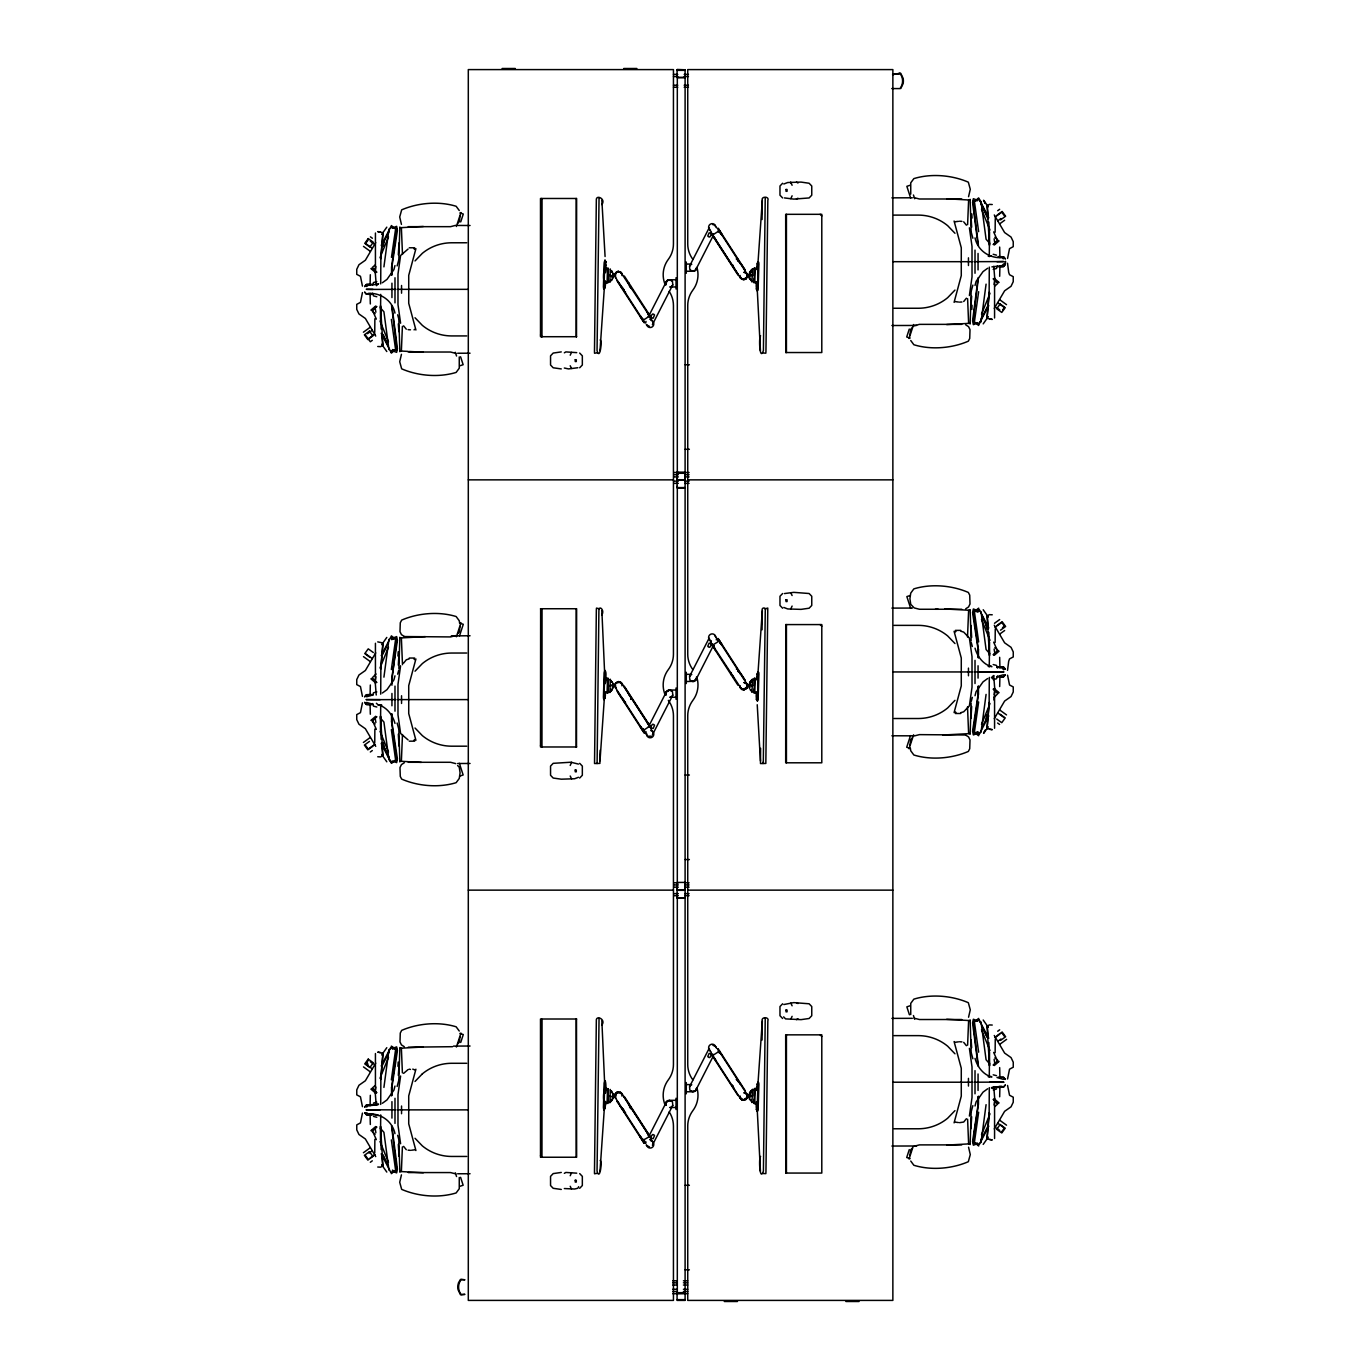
<?xml version="1.0" encoding="UTF-8"?>
<svg xmlns="http://www.w3.org/2000/svg" width="1370" height="1370" viewBox="0 0 1370 1370"><rect width="100%" height="100%" fill="white"/><g stroke="black" fill="none" stroke-linecap="round" stroke-linejoin="round"><path stroke-width="1.5" d="M668.303 700.378A25.636 25.636 0 0 1 673.441 715.774L673.441 1064.49A25.636 25.636 0 0 1 668.303 1079.885A25.619 25.619 0 0 0 665.255 1105.384M677.071 884.866L677.071 890.312L685.103 890.312L685.103 884.866M677.071 474.602L677.071 480.048L685.103 480.048L685.103 474.602M677.071 69.596L685.103 69.767L677.071 69.596L677.071 77.336L685.103 77.319M685.103 479.86L677.071 479.688M696.936 677.705A25.619 25.619 0 0 1 692.86 700.378A25.636 25.636 0 0 0 687.74 715.774L687.74 1064.49A25.636 25.636 0 0 0 692.86 1079.885M381.151 329.005L380.483 305.75L382.966 345.137L380.672 346.644L377.743 346.49M381.151 739.269L380.483 716.013L382.966 755.401L380.672 756.908L377.743 756.754M381.151 1149.533L380.483 1126.277L382.966 1165.664L380.672 1167.171L377.743 1167.017M988.849 222.026L989.517 245.281L987.034 205.877L989.328 204.387L992.257 204.524M988.849 632.289L989.517 655.545L987.034 616.14L989.328 614.65L992.257 614.788M988.849 1042.553L989.517 1065.809L987.034 1026.404L989.328 1024.914L992.257 1025.051M615.353 276.089L615.421 273.983L615.164 274.856M615.353 1096.616L616.774 1092.815L620.747 1092.712M746.958 1095.452L746.873 1097.558L747.129 1096.702A3.511 3.511 0 0 1 746.462 1098.397M380.706 283.915L380.86 258.896L382.966 232.729L377.743 231.616L380.398 231.992M380.706 694.179L380.86 669.159L382.966 642.992L377.743 641.879M380.706 1104.443L380.86 1079.423L382.966 1053.256L377.743 1052.143L380.398 1052.52M610.934 279.754C609.77 280.285 613.229 280.542 611.585 279.463M610.934 690.018L610.917 689.144L610.883 691.285L612.339 689.315L610.883 691.285M751.359 271.277L751.394 272.133L751.428 270.01L749.972 271.962L751.428 270.01M751.359 681.541L751.394 682.397L751.428 680.274L749.972 682.226L751.428 680.274M989.294 267.099L989.14 292.135L987.034 318.302L992.257 319.416L989.602 319.022M989.294 677.379L989.14 702.399L987.034 728.566L992.257 729.679L989.602 729.285M989.294 1087.643L989.14 1112.663L987.034 1138.83L992.257 1139.943L989.602 1139.549M605.317 678.458L605.163 683.681M612.818 273.983C612.75 268.606 612.339 285.388 612.784 275.695M612.578 687.671C612.596 693.22 613.041 676.249 612.613 685.959L611.962 684.726M612.818 1094.51C612.767 1088.979 612.527 1105.95 612.613 1096.223L612.63 1098.192L612.767 1094.904M749.476 687.312C749.561 692.689 749.972 675.889 749.527 685.582M758.072 261.704C756.326 267.03 761.532 288.727 753.757 281.603M758.072 671.968C756.326 677.294 761.532 698.991 753.757 691.867M757.011 1102.233L756.994 1103.518M374.746 332.396L374.866 318.765M374.746 742.66L374.866 729.028M374.746 1152.923L374.866 1139.292M601.807 204.575C606.482 198.838 595.522 193.872 596.327 200.465L594.477 351.867L594.529 353.255L597.371 352.758M601.807 614.839C605.095 610.523 598.913 604.393 598.895 610.763L597.097 763.552M601.807 1025.102C606.482 1019.366 595.522 1014.399 596.327 1020.993L594.477 1172.395L594.529 1173.782L597.371 1173.285M760.624 335.873C758.672 335.65 759.494 362.416 763.415 350.532L765.231 197.828M760.607 748.26L760.487 763.552L765.83 763.45L767.782 608.04L764.905 608.948M760.624 1156.4C758.672 1156.177 759.494 1182.944 763.415 1171.059L765.231 1018.355M995.134 232.249L995.254 218.635M995.134 642.513L995.254 628.899M995.134 1052.776L995.254 1039.162M1007.532 670.375L1008.697 661.213L1009.536 658.919L1013.252 656.949L1013.252 651.932L1011.043 647.325L1004.621 642.821L994.278 625.217M380.466 319.296L380.723 294.379M380.466 729.559L380.723 704.642M380.466 1139.823L380.723 1114.906M989.277 256.652L989.534 231.735M989.277 666.916L989.534 641.999M989.277 1077.18L989.534 1052.263M599.05 197.879L597.046 350.532C599.735 361.149 602.526 340.856 600.146 339.948M599.306 608.725L596.481 608.109L596.344 610.01L594.529 763.518L599.889 763.398L600.146 750.212M604.923 679.417L601.858 610.609M599.05 1018.407L597.046 1171.059C599.735 1181.693 602.526 1161.383 600.146 1160.476M604.923 1082.386L604.906 1082.711M757.285 290.286L760.436 350.686M762.062 219.542L762.302 200.499C760.504 196.115 769.854 196.047 767.834 200.534L765.95 351.285L765.83 353.186L763.021 352.981M762.062 629.806L762.302 610.78C760.778 607.081 766.977 606.927 765.265 610.763L763.296 763.33M757.285 1110.813L760.436 1171.213M762.062 1040.07L762.302 1021.044C760.504 1016.643 769.854 1016.574 767.834 1021.061L765.95 1171.812L765.847 1173.628L763.021 1173.508M1000.751 266.636L1003.525 266.568L1005.255 264.53L1005.46 261.276L1005.255 264.444L1003.525 266.568L998.131 266.739M610.112 1096.548C608.674 1095.281 613.006 1097.319 610.129 1095.743M752.284 275.01C753.5 275.986 749.287 274.308 752.267 275.815M752.284 1095.538C751.582 1098.021 750.948 1093.859 752.267 1096.342M611.14 271.962C610.695 267.527 614.222 275.096 611.14 271.311M611.14 1092.489C610.763 1088.003 614.171 1095.657 611.14 1091.839L611.208 1090.845M605.352 272.784C606.499 271.243 605.951 254.632 604.17 262.715L603.417 286.758C603.793 293.865 606.653 283.093 605.095 280.799M604.838 260.214L603.913 289.31M604.975 268.76L605.163 260.214M605.352 683.048C606.499 681.506 605.951 664.895 604.17 672.978L603.417 697.022C603.553 703.563 606.55 694.984 604.889 692.501M604.838 670.478L603.913 699.573M608.16 691.953C599.649 698.734 606.859 675.615 605.163 670.478M612.63 687.363L612.767 684.075L612.647 685.993M605.352 1093.311C606.499 1091.77 605.951 1075.159 604.17 1083.242L603.417 1107.303C603.793 1114.392 606.653 1103.621 605.095 1101.326M604.838 1080.742L603.913 1109.837M604.975 1089.287L605.163 1080.742M756.822 282.237C755.127 284.429 757.285 295.355 758.141 288.299L758.894 264.256C758.5 257.594 755.983 266.756 757.404 269.428M757.456 290.817L758.381 261.704M756.822 692.501C755.127 694.693 757.285 705.619 758.141 698.563L758.894 674.519C758.86 668.029 755.606 676.438 757.422 679.04M757.456 701.08L758.381 671.968M756.822 1102.764C755.127 1104.956 757.285 1115.882 758.141 1108.827L758.894 1084.783C758.5 1077.693 755.658 1088.465 757.199 1090.743M757.456 1111.344L758.381 1082.232M370.071 285.217L370.328 274.736M370.071 695.481L370.328 685M370.071 1105.744L370.328 1095.264M999.672 276.295L999.929 265.814M999.672 686.558L999.929 676.078M999.672 1096.822L999.929 1086.341M608.554 269.428C602.338 261.088 601.43 289.618 608.16 281.689M605.3 269.325L605.3 268.023M608.263 268.126L607.8 282.974M608.263 678.39L607.8 693.237M608.554 1089.955C602.338 1081.615 601.43 1110.145 608.16 1102.233M605.3 1089.852L605.3 1088.551M608.263 1088.653L607.8 1103.501M754.288 275.473L754.339 268.811M754.048 282.905L754.51 268.041M754.288 685.736L754.339 679.075L754.236 679.965M754.048 693.169L754.51 678.304M753.757 1102.131C752.695 1104.408 758.278 1104.597 757.37 1102.251L758.072 1082.232M754.288 1096L754.339 1089.338L754.236 1090.229M754.048 1103.432L754.51 1088.568M613.298 274.274L613.212 277.065L613.28 275.147M749.082 274.325L748.996 277.1L749.065 275.199M749.013 687.004L749.099 684.229L749.03 686.13M391.306 226.958L391.341 225.57L395.587 229.15L391.46 257.354M391.306 1047.485L391.341 1046.098L394.611 1048.307L392.265 1048.512L396.649 1046.868L397.437 1050.602L391.94 1087.249L391.94 1095.469M978.694 324.056L978.659 325.461L974.412 321.864L978.642 291.707M978.694 734.32L978.659 735.724L975.902 733.549M978.694 1144.584L978.659 1145.988L974.412 1142.392L978.642 1112.235M390.638 228.293L390.587 227.66M399.012 242.884L398.327 254.837M398.807 260.437L399.869 226.992M399.012 653.147L398.327 665.101M398.875 668.611L399.869 637.255M390.638 1048.821L390.587 1048.187M398.807 1080.964L399.869 1047.519M607.133 280.456L607.458 270.592M607.133 690.72L607.458 680.856M607.133 1100.983L607.458 1091.119M754.853 280.439L755.161 270.558M754.853 690.703L755.161 680.822M754.853 1100.966L755.161 1091.085M970.131 324.022L971.193 290.577M979.362 322.738L979.413 323.371M970.131 734.286L971.125 702.93M970.987 718.411L971.672 706.458M979.362 733.001L979.413 733.635M970.131 1144.549L971.193 1111.104M970.987 1128.675L971.672 1116.721M979.362 1143.265L979.413 1143.899M610.849 1100.607L610.917 1099.408L610.883 1101.548L612.339 1099.579L610.883 1101.548M751.462 1091.479L751.394 1092.661L751.428 1090.537L749.972 1092.489L751.428 1090.537M604.889 694.967L604.838 694.47M611.174 681.935C609.907 680.171 614.411 683.287 611.14 681.575L611.208 680.582M751.12 279.36C752.404 281.124 747.9 277.99 751.154 279.703L751.102 280.713M751.12 689.624C752.335 691.131 748.071 688.699 751.154 689.966L751.102 690.977M751.12 1099.887C752.335 1101.394 748.071 1098.963 751.154 1100.23L751.102 1101.24M604.906 281.586L604.838 282.888M604.906 1102.114L604.838 1103.415M749.527 275.319L749.715 271.894L749.493 278.761L749.664 273.366L749.527 276.654M754.134 269.325L754.219 268.041L757.781 268.315M754.134 679.588L754.219 678.304L757.781 678.578M749.527 1095.846L749.715 1092.421L749.493 1099.288L749.664 1093.894L749.527 1097.182M754.134 1089.852C754.236 1085.691 762.302 1091.41 754.51 1089.869M757.404 1089.955L757.473 1088.67M401.376 350.96L402.403 326.334M401.376 761.223L402.489 734.543M401.376 1171.487L402.403 1146.861M967.597 224.68L968.624 200.071M967.511 636.999L968.624 610.335M967.597 1045.207L968.624 1020.599M391.358 669.57L395.587 639.413L394.046 638.129L392.488 639.396M391.358 1079.834L395.587 1049.677L394.046 1048.392M978.642 701.971L974.412 732.128L975.954 733.429L977.512 732.145M375.431 233.02L375.431 273.041M375.431 643.283L375.431 683.322M375.431 1053.547L375.431 1093.585M994.569 317.994L994.569 277.973M994.569 728.258L994.569 688.237M994.569 1138.521L994.569 1098.5M362.451 292.563L360.464 302.376L356.748 304.345L356.748 309.363L358.957 313.953L365.379 318.474L375.722 336.078M362.451 702.827L360.464 712.64L356.748 714.609L356.748 719.627L358.957 724.216L365.379 728.737L375.722 746.342M362.451 1113.091L360.464 1122.903L356.765 1124.873L356.765 1129.89L358.957 1134.48L365.379 1139.001L375.722 1156.605M1007.549 258.45L1009.536 248.655L1013.235 246.686L1013.235 241.668L1011.043 237.061L1004.621 232.558L994.278 214.953M1007.549 1078.995L1009.536 1069.182L1013.252 1067.213L1013.252 1062.195L1011.043 1057.589L1004.621 1053.085L994.278 1035.48M396.375 231.342L396.529 228.465M391.734 639.499L395.981 637.872L396.461 641.931M396.375 1051.869L396.529 1048.992M604.958 678.921C607.544 675.958 611.534 681.387 604.941 679.571M608.451 680.051L608.4 679.16L607.972 692.484L608.074 691.593M610.352 680.119L610.301 679.212L609.873 692.552L609.992 691.662M753.86 281.244L753.911 282.134L754.168 278.812M753.86 691.507L753.911 692.398L754.168 689.076M753.86 1101.771L753.911 1102.662L754.168 1099.339M973.625 319.69L974.019 323.423L977.478 322.738M604.975 286.827L604.238 289.327M604.906 672.447L604.923 671.797M604.975 1107.354L604.238 1109.854M757.336 264.187L757.387 263.006L757.901 264.222M757.336 674.468L757.387 673.269L757.901 674.485M757.336 1084.732L757.387 1083.533L757.901 1084.749M398.875 1067.572L398.327 1075.364M971.125 303.986L971.672 296.194M380.672 258.964L382.966 232.729M380.672 669.228L382.966 642.992M397.934 656.007L398.208 651.812M380.672 1079.491L382.966 1053.256M397.934 1066.271L398.208 1062.075M971.792 309.466L972.066 305.287M989.328 292.067L987.034 318.302M989.328 702.33L987.034 728.566M989.328 1112.594L987.034 1138.83M396.221 342.808L396.529 350.24L392.522 350.326M600.009 350.514L604.615 283.864M600.009 760.778L604.341 698.289L604.238 699.59M600.009 1171.042L604.615 1104.391M757.541 269.239L762.302 200.499M757.541 679.503L762.302 610.78M757.541 1089.766L762.302 1021.044M978.454 649.842L973.539 614.188M396.461 641.845L391.546 683.562M973.796 315.579L973.625 319.758M973.539 729.713L978.454 694.042M973.796 1136.107L973.471 1143.094L977.478 1143.179M604.804 675.598L604.804 674.965M383.925 266.876L388.96 229.047M383.925 677.157L388.96 639.31M383.925 1087.42L388.96 1049.574M986.075 284.138L981.04 321.984M986.075 694.402L981.04 732.248M986.075 1104.665L981.04 1142.511M578.482 777.287L574.578 778.759L561.272 779.188L553.189 778.04L550.552 775.266L550.552 766.104L553.189 763.33L571.598 762.182L570.211 765.47M790.73 609.068L792.1 606.071M608.4 268.897L607.972 282.22L608.074 281.329M610.301 268.948L609.873 282.271L609.992 281.398M608.4 1089.424L607.972 1102.747L608.074 1101.857M610.301 1089.475L609.873 1102.816L609.992 1101.925M752.318 269.633L752.421 268.743L752.01 282.066L751.959 281.175M752.318 679.897L752.421 679.006L752.01 692.329L751.959 691.439M752.318 1090.16L752.421 1089.27L752.01 1102.593L751.959 1101.703M630.08 696.645L628.196 693.203L629.258 694.299M732.231 264.65L734.097 268.092M713.684 646.246L715.106 649.911L714.934 648.301M732.231 674.913L734.08 678.304L733.053 677.242M732.231 1085.177L734.269 1089.064M993.952 700.019L994.449 696.165M391.341 635.834L394.098 638.009M390.673 637.101L393.43 639.31M400.605 665.734L397.985 684.349L397.985 714.883L400.605 733.481L408.072 739.903M400.605 1076.015L397.985 1094.613L397.985 1125.147L400.605 1143.745M969.395 295.543L972.015 276.945L972.015 246.412L969.395 227.814M969.395 1116.071L972.015 1097.473L972.015 1066.939L969.395 1048.341M460.08 216.118L459.258 221.734L457.597 223.447M460.08 626.381L459.258 631.998L457.597 633.728M460.08 1036.645L459.258 1042.262L457.597 1043.991M909.92 334.897L910.742 329.297L912.403 327.567M909.92 745.16L910.742 739.56L912.403 737.831M909.92 1155.424L910.742 1149.824L912.403 1148.094M391.546 1087.78L396.375 1051.783M973.779 315.22L978.454 277.733M973.779 1135.747L978.454 1104.306L978.454 1096.24M383.275 246.377L383.96 242.387M986.04 718.908L986.725 714.9M645.681 323.08L646.006 321.385M652.394 324.656L672.773 284.84L672.482 281.466L671.077 280.268L667.567 280.319L666.385 281.569L648.455 316.607M646.006 731.649L645.681 733.344L647.702 736.221L651.212 736.169M652.394 734.919L672.773 695.104L672.482 691.73L671.077 690.531L669.279 690.103L666.385 691.833L649.397 725.021M716.304 639.91L716.63 638.214L714.609 635.32M645.681 1143.607L646.006 1141.912M652.394 1145.183L672.773 1105.367L672.482 1101.994L671.077 1100.795L667.567 1100.846L666.385 1102.096L648.455 1137.134M604.923 698.289L604.975 697.09M696.628 677.91L694.162 681.335L686.284 681.506M615.421 1094.51L615.164 1095.383M743.55 689.521L746.958 686.935M615.164 273.383L615.678 277.785M614.788 275.456L616.517 271.894L618.435 271.26L622.237 273.538M747.249 275.164L746.89 277.237L743.55 279.257M747.506 275.558L745.794 279.137L743.807 279.668M578.671 1186.694L577.866 1188.252L574.578 1189.023L564.337 1188.543M614.788 1095.983L615.164 1093.911M615.421 1094.322L615.678 1098.312M747.147 687.894L746.958 684.007L717.674 638.745M741.821 1099.767L745.794 1099.665L747.095 1098.072L746.633 1093.774M747.147 1098.158L746.89 1094.168M394.971 265.557L393.926 269.582L386.991 279.394L382.367 282.751M394.971 675.821L393.926 679.845L386.991 689.658L382.367 693.014M394.971 1086.085L393.926 1090.109L386.991 1099.922L382.367 1103.278M975.029 285.457L976.074 281.449L983.009 271.637L987.633 268.263M975.029 695.72L976.074 691.713L983.009 681.9L987.633 678.527M975.029 1105.984L976.074 1101.977L983.009 1092.164L987.633 1088.79M397.146 265.9L398.756 259.906M415.915 248.672L408.722 275.387L408.722 303.301L415.915 330.016M397.677 674.16L398.756 670.17M415.915 658.936L408.722 685.651L408.722 713.564L415.915 740.279M397.146 1086.427L398.756 1080.433M415.915 1069.199L408.722 1095.914L408.722 1123.828L415.915 1150.543M954.085 302.342L961.278 275.627L961.278 247.73L954.085 221.015M971.244 291.125L972.854 285.131M954.085 712.606L961.278 685.89L961.278 657.994L954.085 631.279M971.244 701.389L972.323 697.399M954.085 1122.869L961.278 1096.154L961.278 1068.257L954.085 1041.543M971.244 1111.652L972.854 1105.659M571.478 352.381L570.211 355.207M790.832 198.65L792.1 195.807M571.478 1172.908L570.211 1175.734M790.832 1019.177L792.1 1016.334M396.375 757.696L391.546 721.716M396.461 1167.565L395.981 1171.607L392.522 1170.853M973.539 614.257L974.019 610.198L978.266 611.91M973.625 1024.126L973.796 1028.305M390.638 227.163L381.22 245.401M390.638 637.427L381.22 655.665M390.638 1047.69L381.22 1065.928M979.362 323.868L979.995 321.916M979.362 734.132L988.78 715.894M979.362 1144.395L988.78 1126.157M456.398 226.495L460.954 212.521M460.714 221.957L463.283 214.028L459.875 212.932M456.398 636.759L460.954 622.785M459.498 635.954L463.283 624.292L459.875 623.196M456.398 1047.022L460.954 1033.048M460.714 1042.484L463.283 1034.555L459.875 1033.459M909.286 329.057L906.717 336.986L910.125 338.099M909.046 338.51L913.602 324.536M910.502 735.587L906.717 747.249L910.125 748.362M909.046 748.774L913.602 734.799M909.286 1149.584L906.717 1157.513L910.125 1158.626M909.046 1159.037L912.951 1147.05M372.589 285.131L373.496 282.528L376.784 281.655M372.589 695.395L373.496 692.792L376.801 691.918M997.411 265.883L996.504 268.503L993.199 269.359M997.411 676.146L996.504 678.766L993.199 679.623M749.972 684.76L749.527 686.918M379.987 257.748L388.498 236.873M379.987 668.012L388.498 647.137M379.987 1078.276L388.498 1057.4M981.502 314.158L990.013 293.266M981.502 724.422L990.013 703.529M981.502 1134.685L990.013 1113.793M401.444 354.333L399.715 361.731L401.667 368.838C418.038 375.945 438.862 377.709 456.142 372.417L459.258 368.188L459.258 356.953M401.444 1174.861L399.715 1182.259L401.667 1189.365C418.038 1196.472 438.862 1198.236 456.142 1192.945L459.258 1188.715L459.258 1177.481M968.556 196.698L970.285 189.3L968.333 182.176C951.962 175.069 931.138 173.305 913.858 178.614L910.742 182.844L910.742 194.078M968.556 1017.225L970.285 1009.827L968.333 1002.703C951.962 995.596 931.138 993.832 913.858 999.141L910.742 1003.371L910.742 1014.605M992.308 678.561L993.815 675.564M372.657 310.185L372.315 311.213L375.157 313.713M372.657 720.449L372.315 721.476L375.157 723.976M708.975 228.208L689.538 266.191L689.829 269.548L691.216 270.763L694.744 270.712L695.926 269.462L712.897 236.274M372.657 1130.712L372.315 1131.74L375.157 1134.24M708.975 638.471L689.538 676.455L689.829 679.811L691.216 681.027L693.014 681.455L695.926 679.726L713.479 645.39M997.343 240.846L997.685 239.818L994.843 237.318M708.975 1048.735L689.538 1086.718L689.829 1090.075L691.216 1091.291L694.744 1091.239L695.926 1089.989L712.897 1056.801M997.343 651.11L997.685 650.082L994.843 647.582M997.343 1061.373L997.685 1060.346L994.843 1057.845M381.579 246.326L389.32 231.222M382.538 654.706L386.426 647.154M381.579 1066.853L389.32 1051.749M980.68 319.792L988.421 304.688M981.639 728.172L988.421 714.952M980.68 1140.319L988.421 1125.215M984.242 732.179L985.355 730.056L983.574 733.361L988.335 726.836M979.807 322.498L988.78 305.63M1003.731 263.862L1001.864 265.729L991.897 266.876M386.802 227.163L381.665 234.458M386.802 637.427L381.665 644.722M386.802 1047.69L381.665 1054.986M983.198 323.868L988.335 316.573M983.198 1144.395L988.335 1137.1M615.421 684.246L615.353 686.73L615.062 685.479M746.873 687.295L746.958 684.829L747.061 686.079M631.416 288.453L631.142 286.535L631.125 288.385M649.962 317.104L649.688 315.203L649.671 317.052M730.878 672.841L731.169 674.742L731.186 672.893M631.416 1108.981L631.142 1107.063L631.125 1108.912M712.349 1054.438L713.051 1056.082M396.529 760.418L395.313 761.343M973.796 207.778L973.471 200.791L977.478 200.705M900.758 88.57L903.104 83.673A12.775 12.33 -90 0 0 903.104 78.278L900.758 73.381L893.463 74.442M376.031 674.006L372.315 677.756L372.657 678.766M993.969 697.553L997.685 693.802L997.343 692.775M643.078 1140.182L649.62 1136.569M368.307 239.733L365.584 243.466L372.332 248.364M375.722 242.61L365.379 260.231L358.957 264.735L356.748 269.342L356.748 274.36L360.464 276.312L362.451 286.125M375.722 652.874L365.379 670.495L358.957 674.999L356.748 679.606L356.748 684.623L360.464 686.576L362.451 696.388M368.307 1060.26L365.584 1063.993L372.332 1068.891M375.722 1063.137L365.379 1080.759L358.957 1085.263L356.765 1089.869L356.765 1094.887L360.464 1096.839L362.451 1106.652M994.278 308.404L1004.621 290.8L1011.043 286.296L1013.235 281.689L1013.235 276.671L1009.536 274.719L1008.697 272.407L1007.532 263.245M1002.6 310.048L1004.415 307.548L997.668 302.65M994.278 718.668L1004.621 701.063L1011.043 696.559L1013.252 691.953L1013.252 686.935L1009.536 684.983L1007.549 675.17M994.278 1128.931L1004.621 1111.327L1011.043 1106.823L1013.252 1102.216L1013.252 1097.199L1009.536 1095.246L1007.549 1085.434M1001.693 1131.808L1004.415 1128.075L997.668 1123.177M403.602 663.114L406.291 659.775L409.185 658.884M963.709 301.52L966.398 298.18M403.602 1073.378L408.072 1069.576M966.398 1118.708L963.709 1122.047L959.531 1122.664M364.745 286.57L366.475 284.463L371.869 284.292M364.745 1107.097L366.475 1104.991L378.582 1104.203L375.055 1104.888M392.402 638.266L396.649 636.605L397.437 640.338L391.94 676.986L391.94 685.205M977.735 323.046L973.351 324.673L972.563 320.94L978.06 278.144M977.735 733.31L973.351 734.937L972.563 731.22L978.06 694.573L978.06 686.353M977.735 1143.573L973.351 1145.2L972.563 1141.484L978.06 1104.836L978.06 1096.616M391.734 639.567L392.522 638.625M978.266 731.974L974.019 733.686L973.539 729.628M364.745 286.484L366.475 284.463L369.249 284.395M364.745 1107.011L366.475 1104.991L369.249 1104.922M783.828 184.008L787.733 182.518L801.039 182.09L809.122 183.255L811.759 186.012L811.759 195.191L809.122 197.948L793.778 199.112L784.445 197.914M783.828 1004.535L793.778 1002.617L809.122 1003.782L811.759 1006.556L811.759 1015.718L809.122 1018.492L801.039 1019.64L785.575 1018.903L783.64 1016.865M615.472 273.88L616.825 272.27M741.564 689.11L743.602 689.624L746.89 687.5M747.095 687.808L743.807 689.932L740.074 687.757M615.216 1094.014L616.517 1092.421L620.473 1092.301M746.821 1097.661L743.55 1099.785M579.681 367.776L582.336 365.002L582.336 355.84L579.681 353.066M782.63 183.255L779.975 186.012L779.975 195.191L782.63 197.948M579.681 778.04L582.336 775.266L582.336 766.104L579.681 763.33M782.63 593.518L779.975 596.275L779.975 605.454L782.63 608.212M579.681 1188.304L582.336 1185.529L582.336 1176.368L579.681 1173.593M782.63 1003.782L779.975 1006.556L779.975 1015.718L782.63 1018.492M415.024 260.934L422.354 253.313A45.912 45.741 0 0 1 451.312 242.781L466.69 242.764M415.024 671.197L422.354 663.577A45.912 45.741 0 0 1 451.312 653.045L466.69 653.028M954.976 290.08L947.646 297.701A45.912 45.741 0 0 1 918.688 308.25L894.062 308.25M415.024 1081.461L422.354 1073.84M954.976 700.344L947.646 707.965A45.912 45.741 0 0 1 918.688 718.514L894.062 718.514M954.976 1110.625L947.646 1118.228A45.912 45.741 0 0 1 918.688 1128.777L894.062 1128.777M376.39 285.662L378.582 283.676M991.418 677.619L993.61 675.615M375.157 264.975L372.315 267.492L374.216 269.479M994.843 286.039L997.685 283.539L997.343 282.511M375.157 1085.502L372.315 1088.02L374.216 1090.006M994.843 1106.583L997.685 1104.066L995.784 1102.079M611.551 279.463L610.883 281.021M376.784 306.555L373 310.048L370.927 310.117L375.722 306.007M376.784 716.818L373 720.312L370.927 720.38L375.722 716.27M993.216 244.459L997 240.966L999.072 240.915L994.278 245.007M376.784 1127.082L373 1130.575L370.927 1130.644L375.722 1126.534M993.216 654.723L997 651.229L999.072 651.178L994.278 655.271M993.216 1064.987L997 1061.493L999.072 1061.442L994.278 1065.535M391.306 351.73L391.341 353.117L395.587 349.538L391.358 319.381M394.046 761.086L395.587 759.802L391.358 729.645M366.612 286.518L368.136 285.302L378.103 284.155M366.612 696.782L372.983 694.933M366.612 1107.046L368.136 1105.83L378.103 1104.682M1003.388 674.776L997.018 676.626M564.337 352.826L565.861 351.902L576.719 352.638M797.974 198.205L796.432 199.112M564.337 1173.354L565.861 1172.446L576.719 1173.165M797.974 1018.732L796.432 1019.64M611.893 276.86L612.63 275.695L612.63 277.665L612.767 274.377M363.392 332.208L370.14 327.31M367.485 333.681L372.246 330.221M368.222 338.852L374.952 333.955M372.298 340.308L370.328 341.746L365.499 335.119M997.702 210.706L999.672 209.267M997.086 215.141L1002.155 211.459L1005.614 216.22L1000.545 219.902M995.048 217.077L1001.778 212.179L1004.501 215.912M997.754 220.81L1000.939 218.498M999.86 223.721L1004.638 220.245M363.392 742.471L370.14 737.574M369.455 741.393L364.386 745.074L367.845 749.835L372.914 746.153M374.952 744.218L368.222 749.116L365.499 745.383M370.328 752.01L372.298 750.572M994.517 623.281L999.672 619.548M997.086 625.405L1002.155 621.723L1005.614 626.484L1000.545 630.166M995.048 627.34L1001.778 622.442L1004.501 626.176L1002.515 627.614M999.86 633.985L1004.638 630.525M363.392 1152.735L370.14 1147.837M369.061 1153.043L372.246 1150.749M370.191 1157.941L374.952 1154.482M370.328 1162.274L372.298 1160.835M997.702 1031.233L999.672 1029.812M997.086 1035.669L1002.155 1031.987L1005.614 1036.747L1000.545 1040.429M995.048 1037.604L999.809 1034.144M997.754 1041.337L1000.939 1039.025M999.86 1044.248L1006.607 1039.35M713.051 235.554L712.349 233.91A3.956 1.404 -32.9 0 1 712.623 233.534M646.777 311.641L648.678 314.62M715.534 1059.9L713.633 1056.921M646.777 1132.185L648.678 1135.148M376.51 306.572L375.089 307.496L375.877 312.206M616.568 271.876L618.504 271.363M628.059 282.717L630.08 286.381A3.973 3.408 -32.9 0 1 629.926 286.964M617.682 281.621L624.001 289.721M628.659 282.717L629.258 284.035M621.329 287.46L622.733 288.265M624.223 291.005L625.422 292.324M624.001 291.485L625.508 292.033M712.691 234.972L719.164 230.776M712.52 235.554L712.64 233.979A3.494 1.233 -32.9 0 1 712.862 233.636M722.041 235.229L718.257 230.331L719.952 231.085M714.506 238.329L715.568 239.425L713.633 236.393M721.75 234.784L719.678 232.112A3.973 3.408 -32.9 0 0 718.445 231.992M640.835 317.206L640.269 315.785L642.633 318.919A3.973 3.408 -32.9 0 0 643.232 319.022M647.804 312.702L648.164 314.74M642.547 320.152L643.677 321.025M643.146 320.238L649.62 316.042M737.865 259.82L736.803 258.998A3.494 1.233 -32.9 0 0 736.409 259.067M733.053 266.979L732.676 264.941M740.005 262.475L740.588 263.896L738.224 260.762A3.973 3.408 -32.9 0 0 737.608 260.677M745.742 279.155L747.575 275.661L746.633 273.246M993.49 244.459L994.911 243.535L994.123 238.825M376.51 716.835L375.089 717.76L375.877 722.469M616.825 682.534L618.76 682.02M622.288 698.803L621.723 697.399L624.086 700.515M630.714 697.073L631.416 698.717A3.956 1.404 -32.9 0 1 630.971 699.299M624.429 701.474L625.508 702.296M631.245 697.073L631.125 698.649A3.494 1.233 -32.9 0 1 630.902 698.991M712.177 645.39L719.164 641.057M712.948 645.544L712.64 644.242L714.147 646.554A3.494 2.997 -32.9 0 1 714.232 646.024M718.257 640.595L719.541 641.622M721.031 644.362L722.435 645.167L719.764 642.907M640.304 726.1L642.633 729.183A3.973 3.408 -32.9 0 0 643.232 729.285M647.804 722.966L646.743 721.87L648.678 724.884M642.547 730.415L643.968 731.255A3.956 1.404 -32.9 0 0 644.705 731.083M649.346 726.014L649.671 727.316M643.146 730.501L649.62 726.305M739.577 673.03L740.588 674.16M993.49 654.723L994.911 653.798L994.123 649.089M376.51 1127.099L375.089 1128.024L375.877 1132.733M616.466 1092.455L618.504 1091.89M618.778 1103.107L617.014 1101.326L644.208 1143.351L642.342 1140.474L644.037 1141.227A3.494 1.233 -32.9 0 0 644.654 1141.107M628.059 1103.244L630.08 1106.909A3.973 3.408 -32.9 0 1 629.823 1107.782M619.959 1105.881L624.001 1110.248M628.659 1103.244L629.258 1104.562M621.329 1107.987L622.733 1108.792M624.223 1111.532L625.422 1112.851M624.001 1112.012L625.508 1112.56M712.691 1055.499L719.164 1051.321M712.52 1056.082L712.64 1054.506A3.494 1.233 -32.9 0 1 712.862 1054.164M719.336 1051.68L718.257 1050.858L722.435 1055.431L719.678 1052.639A3.973 3.408 -32.9 0 0 718.445 1052.52M714.506 1058.856L715.568 1059.952M640.304 1136.364L642.633 1139.446A3.973 3.408 -32.9 0 0 643.232 1139.549M640.835 1137.734L640.269 1136.329M647.804 1133.23L648.164 1135.268M737.865 1080.348L736.803 1079.526A3.494 1.233 -32.9 0 0 736.409 1079.594M733.053 1087.506L732.676 1085.468M740.005 1083.002L740.588 1084.423L738.224 1081.307A3.973 3.408 -32.9 0 0 737.608 1081.204M993.49 1064.987L994.911 1064.062L994.123 1059.352M404.27 762.799L401.444 764.597L399.989 767.56L400.28 776.413L401.667 779.102C418.038 786.209 438.862 787.973 456.142 782.681L459.258 778.451L460.08 772.834L459.258 767.217L457.597 765.505M965.73 608.76L968.556 606.961L970.011 603.999L969.72 595.145L968.333 592.439C951.962 585.332 931.138 583.569 913.858 588.877L910.742 593.107L909.92 598.724L910.742 604.341L914.201 607.92L919.441 609.256L961.757 609.256M414.031 329.845L415.093 329.245M954.907 221.786L958.366 221.341M414.031 740.108L415.093 739.509M954.907 632.049L955.969 631.45M415.093 1149.772L411.634 1150.201M954.907 1042.313L958.366 1041.868M975.902 610.335L978.659 608.16L978.694 609.564M394.098 1171.47L391.341 1173.645L391.306 1172.258M648.37 316.127L649.397 315.699M648.37 726.391L649.397 725.963M393.43 349.71L390.673 351.85M979.413 610.164L976.074 611.688M577.866 367.725L568.533 368.924L564.337 368.016M784.445 593.57L793.778 592.354L809.122 593.518L811.759 596.275L811.759 605.454L809.122 608.212L801.039 609.376L787.733 608.948L783.828 607.458M958.366 302.017L954.907 301.571M961.928 301.982L959.531 302.136M960.815 712.674L963.709 711.783L969.395 705.807L972.015 687.209L972.015 656.675L969.395 638.077L963.709 632.101L960.815 631.21M958.366 1122.544L954.907 1122.099M910.262 185.207L906.854 186.32L910.639 197.982M459.738 365.824L463.146 364.711L460.577 356.782M910.262 595.471L906.854 596.584L910.639 608.246M459.738 776.088L463.146 774.975L459.361 763.313M910.262 1005.734L906.854 1006.847L909.423 1014.776M459.738 1186.351L463.146 1185.238L460.577 1177.31M373.496 1103.055L376.801 1102.182M993.216 1089.886L996.504 1089.03M455.799 225.314L450.559 226.667L408.243 226.667M408.072 249.049L400.605 255.471L397.985 274.086L397.985 304.619L400.605 323.217M914.201 325.7L919.441 324.365L961.757 324.365M455.799 635.577L450.559 636.93L404.475 636.553M914.201 735.964L919.441 734.628L965.525 734.988M452.511 1046.697L408.243 1047.194M914.201 1146.228L919.441 1144.892L961.757 1144.892M974.686 323.337L977.478 322.652M392.522 1048.889L395.981 1048.136L396.529 1049.06M892.555 74.511L899.987 73.364A12.399 12.399 0 0 1 899.987 88.588L891.767 88.57M892.778 74.442L900.073 73.381M410.469 329.81L408.072 329.639M959.531 221.221L961.928 221.375M410.469 1150.338L408.072 1150.166M959.531 1041.748L961.928 1041.902M977.598 200.345L973.351 198.684L972.563 202.417L978.06 245.213M392.265 350.72L396.649 352.347L397.437 348.614L391.94 305.801M977.598 610.609L973.351 608.948L972.563 612.681L978.06 649.312L978.06 657.549M977.598 1020.873L973.351 1019.211L972.563 1022.945L978.06 1065.74M392.265 1171.247L396.649 1172.874L397.437 1169.141L391.94 1126.328M994.945 1087.198L991.418 1087.883L1003.525 1087.095L1005.255 1085.057L1003.525 1087.095L1000.751 1087.163M561.272 351.902L553.189 353.066L550.552 355.84L550.552 365.002L553.189 367.776L561.272 368.924M561.272 1172.446L553.189 1173.593L550.552 1176.368L550.552 1185.529L553.189 1188.304L561.272 1189.451M999.141 256.943L1003.525 256.789L1005.255 258.827L1003.525 256.789L998.131 256.618M999.141 1077.471L1003.525 1077.317L1005.255 1079.354M1001.864 1086.256L991.897 1087.403M692.689 271.243L695.446 270.318L696.628 267.647A3.596 3.596 0 0 1 692.689 271.243L686.284 271.243M669.622 279.788L666.865 280.713L665.991 284.823A3.596 3.596 0 0 1 669.622 279.788L676.026 279.788M669.622 690.052L665.991 692.192L665.991 695.087A3.596 3.596 0 0 1 669.622 690.052L676.026 690.052M692.689 1091.77L695.446 1090.845L696.628 1088.174A3.596 3.596 0 0 1 692.689 1091.77L686.284 1091.77M669.622 1100.315L665.991 1102.456L665.991 1105.35A3.596 3.596 0 0 1 669.622 1100.315L676.026 1100.315M737.18 668.937L736.889 668.971A3.956 1.404 -32.9 0 0 736.409 669.074M625.422 702.587L624.001 701.748M394.611 761.189L391.341 763.381L391.306 761.994M400.331 227.694L423.313 226.461M946.687 324.57L969.669 323.32M400.16 637.975L425.299 636.622M942.697 735.039L969.84 733.584M400.331 1048.238L423.313 1046.988M946.687 1145.097L969.669 1143.847M988.198 256.139L991.418 256.002M988.198 666.402L991.418 666.282M381.802 705.139L378.582 705.276L376.39 703.289M988.198 1076.666L991.418 1076.546M373.257 1114.512L366.475 1114.752L364.745 1112.731L366.475 1114.752L371.869 1114.923M371.869 694.556L366.475 694.727L364.745 696.748L366.475 694.727L369.249 694.658M998.131 677.003L1003.525 676.831L1005.255 674.793L1003.525 676.831L1000.751 676.9M997.018 261.721L1003.388 261.567M366.612 289.447L395.981 289.344M916.564 325.461L891.904 325.512M451.312 635.885L470.047 635.766M453.487 1046.098L470.047 1046.029M916.564 1145.988L891.904 1146.039M891.904 197.845L912.334 197.794M457.666 353.237L470.047 353.203M891.904 608.109L912.334 608.057M457.666 763.501L470.047 763.467M891.904 1018.389L912.334 1018.321M457.666 1173.765L470.047 1173.73M502.105 68.5L515.291 68.5M623.71 68.5L636.879 68.5M677.071 70.349L685.103 70.349M673.475 74.374L677.756 74.374M684.178 74.374L688.442 74.374M673.475 76.549L677.756 76.549M684.178 76.549L688.442 76.549M677.311 77.73L685 77.73M673.475 85.231L677.756 85.231M684.178 85.231L688.442 85.231M673.475 87.252L677.756 87.252M684.178 87.252L688.442 87.252M961.757 198.993L919.441 198.993L914.201 197.657M894.062 215.107L918.688 215.107A45.912 45.741 0 0 1 947.646 225.656L954.976 233.277M395.313 227.677L396.529 228.533M409.27 247.782L414.665 247.782M893.343 261.687L972.015 261.687M974.019 261.687L1003.731 261.567M686.284 264.067L690.737 264.067M375.877 266.482L375.089 271.192L376.51 272.116M994.123 284.532L994.911 279.822L993.49 278.898M669.622 286.964L676.026 286.964M366.269 289.241L372.983 289.395M397.985 289.344L468.266 289.344M466.69 335.924L451.312 335.924A45.912 45.741 0 0 1 422.354 325.375L415.024 317.754M576.633 336.712L540.499 336.712L540.499 198.479L576.633 198.479L576.496 336.712M408.243 352.022L450.559 352.022L455.799 353.374M785.678 352.535L821.794 352.535L821.794 214.319L785.678 214.319L785.815 352.535M685.137 364.762L689.384 364.762M685.137 449.291L689.384 449.291M685.103 472.153L677.071 472.153L677.071 487.6L685.103 487.583M674.074 472.496L678.356 472.496M684.777 472.496L689.059 472.496M677.311 473.284L685 473.284M674.074 474.671L678.356 474.671M684.777 474.671L689.059 474.671M674.074 476.897L678.356 476.897M684.777 476.897L689.059 476.897M468.3 479.86L673.441 479.86M687.74 479.86L892.863 479.86M674.074 481.144L678.356 481.144M684.777 481.144L689.059 481.144M674.074 483.353L678.356 483.353M684.777 483.353L689.059 483.353M677.311 487.994L685 487.994M540.499 608.742L576.633 608.742L576.496 746.975M935.385 609.256L938.244 609.256M785.678 624.583L821.794 624.583L821.794 762.799L785.678 762.799L785.815 624.583M894.062 625.371L918.688 625.371A45.912 45.741 0 0 1 947.646 635.92L954.976 643.54M955.335 630.388L960.73 630.388M409.27 658.045L414.665 658.045M893.343 671.951L972.015 671.951M974.019 671.951L1003.731 671.831M978.283 671.985L1003.731 672.053M686.284 674.331L690.737 674.331M375.877 676.763L375.089 681.455L376.51 682.38M994.123 694.796L994.911 690.086L993.49 689.161M669.622 697.227L676.026 697.227M366.269 699.505L380.141 699.659M395.981 699.608L366.269 699.71M397.985 699.608L468.266 699.608M955.335 713.496L960.73 713.496M409.27 741.17L414.665 741.17M466.69 746.188L451.312 746.188A45.912 45.741 0 0 1 422.354 735.639L415.024 728.018M576.633 746.975L540.499 746.975L540.636 608.742M408.243 762.285L450.559 762.285L455.799 763.638M685.137 775.026L689.384 775.026M685.137 859.555L689.384 859.555M685.103 882.417L677.071 882.417L677.071 897.864L685.103 897.847M674.074 882.76L678.356 882.76M684.777 882.76L689.059 882.76M674.074 884.934L678.356 884.934M684.777 884.934L689.059 884.934M674.074 887.161L678.356 887.161M684.777 887.161L689.059 887.161M677.071 889.952L685.103 889.952M468.3 890.14L673.441 890.14M687.74 890.14L892.863 890.14M674.074 893.617L678.356 893.617M684.777 893.617L689.059 893.617M674.074 895.655L678.356 895.655M684.777 895.655L689.059 895.655M677.311 898.258L685 898.258M576.633 1019.006L540.499 1019.006L540.499 1157.239L576.633 1157.239L576.496 1019.006M961.757 1019.52L919.441 1019.52L914.201 1018.184M894.062 1035.634L918.688 1035.634A45.912 45.741 0 0 1 947.646 1046.183L954.976 1053.804M466.69 1063.291L451.312 1063.291A45.912 45.741 0 0 0 422.354 1073.84M989.859 1082.163L1003.731 1082.317M1003.731 1082.094L974.019 1082.214M893.343 1082.214L972.015 1082.214M686.284 1084.595L690.737 1084.595M375.877 1087.026L375.089 1091.719L376.51 1092.643M994.123 1105.059L994.911 1100.35L993.49 1099.425M669.622 1107.491L676.026 1107.491M366.269 1109.768L395.981 1109.871M380.141 1109.82L366.269 1109.974M397.985 1109.871L468.266 1109.871M466.69 1156.451L451.312 1156.451A45.912 45.741 0 0 1 422.354 1145.902L415.024 1138.282M408.243 1172.566L450.559 1172.566L455.799 1173.902M785.678 1173.062L821.794 1173.062L821.794 1034.847L785.678 1034.847L785.815 1173.062M685.137 1185.29L689.384 1185.29M685.137 1269.819L689.384 1269.819M672.721 1280.796L677.003 1280.796M683.424 1280.796L687.706 1280.796M672.721 1282.817L677.003 1282.817M683.424 1282.817L687.706 1282.817M672.721 1285.043L677.003 1285.043M683.424 1285.043L687.706 1285.043M672.721 1289.273L677.003 1289.273M683.424 1289.273L687.706 1289.273M672.721 1291.499L677.003 1291.499M683.424 1291.499L687.706 1291.499M685.103 1292.681L677.071 1292.681L677.071 1300.404L685.103 1300.404L685.103 69.596M672.721 1293.674L677.003 1293.674M677.311 1293.811L687.706 1293.674M677.071 1299.65L685.103 1299.65M724.285 1301.5L737.471 1301.5M845.872 1301.5L859.058 1301.5M457.666 225.451L470.047 225.502M891.904 735.776L912.334 735.827M369.249 294.293L366.475 294.225L364.745 292.204L366.475 294.225L371.869 294.396M1000.751 666.985L1003.525 667.053L1005.255 669.091L1003.525 667.053L998.131 666.899M369.249 704.557L366.475 704.488L364.745 702.467M754.51 269.342L757.764 269.445M604.941 269.308L608.194 269.41M754.116 281.603L757.37 281.723M604.547 281.586L607.8 281.689M754.51 679.606L757.764 679.708M754.116 691.867L757.37 691.987M604.547 691.85L607.8 691.953M371.869 704.659L366.475 704.488L364.745 702.382M998.131 1077.162L1003.525 1077.317L1005.255 1079.44M608.194 1089.938L604.941 1089.835L601.858 1020.873M754.116 1102.148L757.37 1102.251M604.547 1102.114L607.8 1102.216M946.687 198.787L969.669 200.037M400.331 350.994L408.294 351.422M409.305 351.474L423.313 352.227M944.701 608.948L969.84 610.301M400.331 761.258L408.294 761.686M409.305 761.737L421.309 762.388M946.687 1019.314L969.669 1020.564M400.331 1171.521L423.313 1172.754M394.098 227.745L392.265 227.985L396.649 226.341L397.42 230.4L391.94 266.722L391.94 274.942M976.074 732.282L979.413 733.721M571.547 762.405L578.482 764.083M820.15 214.319L821.794 215.963M542.16 336.712L540.499 335.051M820.15 624.583L821.794 626.227M542.16 746.975L540.499 745.314M820.15 1034.847L821.794 1036.491M542.16 1157.239L540.499 1155.578M368.136 293.385C380.62 292.581 392.385 300.509 394.971 313.131M997.018 667.258L1001.864 667.892L1003.731 669.759M372.983 704.283L366.612 702.433M997.018 1077.522L1003.388 1079.372M690.72 270.335L691.867 270.917M671.437 280.662L670.546 280.199M690.72 680.599L691.867 681.181M671.437 690.925L670.444 690.377M690.72 1090.862L691.867 1091.445M671.437 1101.189L670.546 1100.726M373.291 1114.529L378.582 1115.54M412.747 1069.114L415.093 1069.987M409.185 1069.148L410.469 1069.422M741.564 278.846L743.602 279.36M741.821 279.24L743.876 279.754M618.692 271.671L620.678 272.082M620.473 682.037L618.435 681.524L615.164 683.647L615.678 688.048M620.747 682.448L616.894 682.637M741.564 1099.374L743.602 1099.887M712.811 224.646L714.609 225.057L716.63 227.951M649.5 326.385L646.297 324.758M712.811 1045.173L716.013 1046.8L716.63 1048.478M649.5 1146.913L646.297 1145.286M974.686 610.284L977.478 610.969M977.478 1021.232L974.019 1020.462L973.625 1024.195M993.199 254.289L996.504 255.145M376.784 296.742L373.496 295.869L372.589 293.266M993.199 664.553L996.504 665.409L997.411 668.029M376.801 707.006L373.496 706.132L372.589 703.529M993.216 1074.816L996.504 1075.673M373.496 1116.396L376.801 1117.269M624.086 290.252L622.288 288.539M624.086 1110.779L622.288 1109.066M991.897 666.745C983.3 664.638 977.221 656.384 975.029 648.164M378.103 704.814C386.7 706.92 392.779 715.174 394.971 723.394M991.897 1077.008C983.3 1074.902 977.221 1066.648 975.029 1058.428M796.432 182.09L797.974 183.015M796.432 1002.617L797.974 1003.542M414.031 248.86L415.093 249.46M954.907 711.835L955.969 712.434M414.031 659.124L415.093 659.723M965.73 324.861L968.556 326.659L970.011 329.622L969.72 338.476L968.333 341.181C951.962 348.288 931.138 350.052 913.858 344.743L910.742 340.513M965.73 735.125L968.556 736.923L970.011 739.886L969.72 748.739L968.333 751.445C951.962 758.552 931.138 760.316 913.858 755.007L910.742 750.777L910.348 748.157M404.27 636.433L401.444 634.635L399.989 631.673L400.28 622.802L401.667 620.113C418.038 613.006 438.862 611.243 456.142 616.534L459.258 620.764L459.652 623.401M404.27 1046.697L401.444 1044.899L399.989 1041.936L400.28 1033.066L401.667 1030.377C418.038 1023.27 438.862 1021.506 456.142 1026.798L459.258 1031.028M989.654 243.295L986.075 239.219L981.04 201.373M989.654 653.558L986.075 649.483L981.04 611.636M380.346 307.736L383.925 311.812L388.96 349.641M989.654 1063.822L986.075 1059.746L981.04 1021.9M380.346 718L383.925 722.076L388.96 759.905M380.346 1128.264L383.925 1132.339L388.96 1170.168M999.775 299.756L1006.522 304.654M996.538 307.548L999.723 309.86M370.414 236.839L372.383 238.26M370.277 241.171L375.037 244.631M363.478 246.377L370.225 251.275M999.775 710.02L1006.522 714.917M1000.151 714.249L1005.22 717.931L1001.761 722.692L996.692 719.027M997.668 712.914L1004.415 717.812M997.617 723.017L999.586 724.456M373.308 652.531L368.239 648.849L364.78 653.61L369.849 657.292M365.584 653.73L372.332 658.628M363.478 656.641L370.225 661.539M999.775 1120.283L1006.522 1125.181M996.538 1128.075L999.723 1130.387M370.277 1061.699L373.462 1064.011M363.478 1066.905L370.225 1071.802M718.633 230.006L719.969 231.085M738.31 259.529L736.889 258.707A3.956 1.404 -32.9 0 0 736.409 258.81M719.764 641.143L718.342 640.304A3.956 1.404 -32.9 0 0 717.606 640.475M718.633 1050.533L719.764 1051.407M738.31 1080.057L736.889 1079.235A3.956 1.404 -32.9 0 0 736.409 1079.337M642.547 1140.679L643.968 1141.518A3.956 1.404 -32.9 0 0 644.705 1141.347M1003.388 258.844L1001.864 257.628C989.38 258.45 977.615 250.504 975.029 237.9M366.612 1112.697L368.136 1113.913C380.62 1113.108 392.385 1121.054 394.971 1133.658M994.278 278.35L999.072 282.443L997 282.391L993.216 278.898M994.278 688.613L999.072 692.706L997 692.655L993.216 689.161M375.722 272.681L370.927 268.589L373 268.64L376.784 272.133M994.278 1098.877L999.072 1102.97L997 1102.918L993.216 1099.425M375.722 682.945L370.927 678.852L373 678.904L376.784 682.397M375.722 1093.209L370.927 1089.116L373 1089.167L376.784 1092.661M977.512 611.739L975.954 610.455L974.412 611.756L978.642 641.913M392.488 349.555L394.046 350.823M392.488 1170.083L394.046 1171.35L395.587 1170.066L391.358 1139.909M740.074 277.493L741.889 279.343M620.422 271.688L651.11 318.337M741.889 689.607L711.184 642.941M620.422 681.952L622.237 683.801M740.074 1098.021L741.632 1099.459M740.331 1098.415L741.889 1099.87M620.422 1092.215L621.98 1093.654M620.678 1092.609L622.237 1094.065M720.072 642.496L721.476 644.088M740.005 672.738L738.224 671.043A3.973 3.408 -32.9 0 0 737.608 670.94M392.402 760.949L396.649 762.611L397.437 758.877L391.94 722.247L391.94 714.01M963.709 221.837L966.398 225.177M403.602 325.837L406.291 329.194M963.709 1042.364L966.398 1045.704M403.602 1146.365L406.291 1149.721M459.258 210.5L456.142 206.271C438.862 200.979 418.038 202.743 401.667 209.85L399.715 216.957L401.444 224.372M910.742 1161.041L913.858 1165.271C931.138 1170.579 951.962 1168.815 968.333 1161.709L970.285 1154.585L968.556 1147.187M988.335 206.784L983.574 200.26L985.355 203.565L984.242 201.458M988.335 617.048L983.198 609.753M988.335 1027.312L983.198 1020.016M381.665 344.23L386.802 351.542M381.665 754.493L386.802 761.806M381.665 1164.774L386.802 1172.069M1001.778 1032.706L1004.501 1036.439M365.499 1155.646L368.222 1159.38M718.103 228.208L745.297 270.233M718.325 228.55L722.127 234.612M740.827 263.519L744.629 269.393M717.674 228.482L746.958 273.743M736.803 258.998L738.31 261.31M711.184 232.677L738.396 274.719M711.39 233.157L740.399 277.99M710.773 232.951L737.968 274.993M624.343 276.038L651.538 318.063M615.353 277.288L644.636 322.532M640.201 316.453L644.003 322.327M617.014 280.781L644.208 322.806M718.103 638.471L745.297 680.496M718.291 638.951L722.127 644.876M740.827 673.783L744.629 679.657M710.773 643.215L737.968 685.257M624.343 686.301L651.538 728.343M621.912 683.305L650.921 728.121M623.915 686.576L651.11 728.617M615.353 687.552L644.636 732.813M617.664 691.884L621.466 697.758M640.184 726.682L644.003 732.59M617.014 691.045L644.208 733.087M718.103 1048.735L745.297 1090.777M717.674 1049.009L746.958 1094.27M736.803 1079.526L738.31 1081.838M711.184 1053.205L740.399 1098.517M710.773 1053.479L737.968 1095.521M624.343 1096.565L651.538 1138.607M621.912 1093.568L650.921 1138.384M623.915 1096.839L651.11 1138.881M642.547 1138.898L644.037 1141.227M615.353 1097.815L644.636 1143.077M640.184 1136.946L641.246 1138.778M792.1 185.275L790.696 182.09L790.781 183.015M792.1 595.539L790.832 592.833M570.211 365.756L571.478 368.462M792.1 1005.803L790.832 1003.097M570.211 776.019L571.581 778.879M570.211 1186.283L571.478 1188.989M988.78 217.727L979.362 199.489M988.78 627.991L979.362 609.753M979.807 1021.386L988.78 1038.255M381.22 333.304L390.638 351.542M381.22 743.567L390.638 761.806M381.22 1153.831L390.638 1172.069M980.68 203.565L988.421 218.669M981.639 615.712L988.421 628.933M981.639 1025.976L987.462 1037.295M382.538 334.246L387.385 343.682M381.579 742.626L389.32 757.73M382.538 1154.773L388.361 1166.11M979.327 199.249L987.77 218.464M993.678 231.89L997.052 239.579M981.862 615.284L987.77 628.727M993.678 642.153L997.052 649.842M982.701 1027.466L986.914 1037.073M993.678 1052.417L997.052 1060.106M372.948 311.452L376.322 319.124M383.086 334.485L387.299 344.093M372.948 721.716L376.322 729.388M382.23 742.831L390.673 762.028L390.638 760.675M372.948 1131.98L376.322 1139.652M383.086 1155.013L387.299 1164.62M981.502 209.199L990.013 230.092M981.502 619.48L990.013 640.355M981.502 1029.743L990.013 1050.619M379.987 320.94L388.498 341.815M379.987 731.203L388.498 752.079M379.987 1141.467L388.498 1162.342M746.958 274.565L746.873 277.031L747.129 276.158A3.511 3.511 0 0 1 746.462 277.87M913.447 195.002L914.663 198.736M913.447 1015.53L914.663 1019.263M455.337 352.296L456.553 356.029M455.337 1172.823L456.553 1176.556M367.468 1063.052L367.982 1064.644M979.362 1020.016L979.995 1021.986M746.633 683.51L747.506 685.822M614.736 1095.897L615.404 1097.901M396.375 231.256L391.546 267.253L391.546 275.301M971.244 232.232L972.854 238.226M971.244 642.496L972.323 646.486M971.244 1052.759L972.854 1058.753M397.677 314.792L398.756 318.799M397.146 723.052L398.756 729.063M397.677 1135.319L398.756 1139.326M712.194 644.431L712.52 645.818M649.791 725.723L650.116 727.11M763.039 763.501L763.004 762.285M986.04 624.977L986.725 628.984M383.275 742.574L383.96 746.564M973.779 208.137L978.454 245.624M973.779 1028.664L978.454 1066.151M396.221 342.894L391.546 305.39M979.413 199.986L979.362 200.619M979.413 610.249L979.362 610.883M979.413 1020.513L979.362 1021.147M987.308 205.997L988.352 216.118M987.308 616.26L988.352 626.381M987.308 1026.524L988.352 1036.645M381.648 334.914L382.692 345.034M381.648 745.177L382.692 755.298M381.648 1155.441L382.692 1165.562M757.148 290.8L757.113 289.55M757.148 1111.327L757.113 1110.077M993.764 266.294L994.706 277.99M993.764 676.557L994.706 688.254M993.764 1086.821L994.706 1098.517M375.294 273.041L376.236 284.737M375.294 683.305L376.236 695.001M375.294 1093.568L376.236 1105.265M971.672 227.163L970.97 215.21M971.672 637.427L970.987 625.473M971.672 1047.69L971.125 1039.899M398.327 323.868L398.875 331.66M398.327 734.132L399.012 746.085M398.327 1144.395L399.03 1156.349M396.461 1167.634L391.546 1125.935M971.792 213.891L972.066 218.087M757.233 704.745L760.436 760.949M601.858 200.345L605.078 256.533M396.375 757.61L396.529 760.504M978.642 231.65L974.412 201.493L978.659 197.897L978.694 199.301M978.642 1052.177L974.412 1022.02L978.659 1018.424L978.694 1019.828M967.597 298.677L968.624 323.286M967.511 706.886L968.624 733.549M967.597 1119.204L968.624 1143.813M401.376 227.728L402.489 254.409M401.376 637.992L402.489 664.673M401.376 1048.255L402.403 1072.881M970.131 199.335L971.193 232.78M970.131 609.599L971.125 640.954M970.131 1019.862L971.193 1053.307M398.807 318.251L399.869 351.696M398.807 728.515L399.869 761.96M398.807 1138.778L399.869 1172.223M999.672 247.062L999.929 257.543M999.672 657.326L999.929 667.806M999.672 1067.59L999.929 1078.07M370.071 293.471L370.328 303.969M370.071 703.735L370.328 714.232M370.071 1114.015L370.328 1124.496M978.454 649.757L978.454 657.908M978.454 686.062L978.454 694.128M978.06 253.45L978.06 269.907M978.06 665.769L978.06 678.116M978.06 1073.977L978.06 1090.434M975.012 250.093L975.012 273.264M975.012 660.357L975.012 683.527M975.012 1070.621L975.012 1093.791M968.453 257.834L968.453 265.523M968.453 668.098L968.453 675.787M968.453 1078.361L968.453 1086.05M786.431 214.319L786.431 352.535M786.431 624.583L786.431 762.799M786.431 1034.847L786.431 1173.062M686.284 262.012L686.284 273.298M686.284 672.276L686.284 683.562M686.284 1082.54L686.284 1093.825M677.311 75.812L677.311 473.917M677.311 486.076L677.311 884.181M677.311 896.34L677.311 1294.444M676.026 277.733L676.026 289.019M676.026 687.997L676.026 699.282M676.026 1098.261L676.026 1109.546M576.188 198.479L576.188 336.712M576.188 608.742L576.188 746.975M576.188 1019.006L576.188 1157.239M401.547 285.491L401.547 293.197M401.547 695.754L401.547 703.461M401.547 1106.018L401.547 1113.724M394.988 277.75L394.988 302.873M394.988 686.096L394.988 711.201M394.988 1098.278L394.988 1123.4M391.94 283.179L391.94 297.581M391.94 693.443L391.94 705.79M391.94 1101.651L391.94 1118.108M391.546 713.65L391.546 721.784M391.546 1087.694L391.546 1095.846M696.491 676.968A3.596 3.596 0 0 1 692.689 681.506M689.675 676.574A3.596 3.596 0 0 1 691.764 674.537M711.372 640.937A3.579 3.545 -32.9 0 1 708.615 637.187A3.579 3.545 -32.9 0 1 711.989 633.899A3.579 3.545 -32.9 0 1 715.705 636.742M711.287 641.811A3.579 3.579 0 0 1 709.352 638.266M737.779 671.437A3.494 2.997 -32.9 0 1 738.293 671.591M743.961 682.585A3.511 3.511 0 0 1 747.112 686.421A3.511 3.511 0 0 1 743.259 689.555A3.511 3.511 0 0 1 740.108 685.719M744.218 682.585A3.511 3.511 0 0 1 746.718 688.134A3.511 3.511 0 0 1 740.656 687.517M689.675 1086.838A3.596 3.596 0 0 1 691.764 1084.8M710.088 1050.636A3.579 3.545 -32.9 0 1 710.259 1044.745A3.579 3.545 -32.9 0 1 715.705 1047.005M711.287 1052.074A3.579 3.579 0 0 1 709.352 1048.529M745.04 1099.545A3.511 3.511 0 0 1 740.108 1095.983M743.961 1092.849A3.511 3.511 0 0 1 746.821 1094.887M744.218 1092.849A3.511 3.511 0 0 1 746.718 1098.397A3.511 3.511 0 0 1 740.656 1097.781M689.675 266.311A3.596 3.596 0 0 1 691.764 264.273M710.088 230.109A3.579 3.545 -32.9 0 1 710.259 224.218A3.579 3.545 -32.9 0 1 715.705 226.478M711.287 231.547A3.579 3.579 0 0 1 709.352 228.002M745.04 279.018A3.511 3.511 0 0 1 740.108 275.456M743.961 272.322A3.511 3.511 0 0 1 746.821 274.36M744.218 272.322A3.511 3.511 0 0 1 746.718 277.87A3.511 3.511 0 0 1 740.656 277.254M653.182 321.95A3.579 3.545 -32.9 0 1 652.137 326.95A3.579 3.545 -32.9 0 1 647.154 325.837A3.579 3.545 -32.9 0 1 646.606 324.553M650.921 320.357A3.579 3.545 -32.9 0 1 652.223 320.923M672.773 284.84A3.596 3.596 0 0 1 670.683 286.861M665.957 284.446A3.596 3.596 0 0 1 666.385 281.569M649.654 319.09A3.579 3.579 0 0 1 652.959 323.012M629.618 286.073A3.494 2.997 -32.9 0 1 629.532 286.604M615.233 276.654A3.511 3.511 0 0 1 618.795 271.722M620.49 272.356A3.511 3.511 0 0 1 621.946 275.575M646.623 733.395A3.579 3.545 -32.9 0 0 647.154 736.101A3.579 3.545 -32.9 0 0 652.137 737.214A3.579 3.545 -32.9 0 0 653.182 732.214A3.579 3.545 -32.9 0 0 650.921 730.621M672.773 695.104A3.596 3.596 0 0 1 670.683 697.124M665.957 694.71A3.596 3.596 0 0 1 666.385 691.833M651.024 729.731A3.579 3.579 0 0 1 652.959 733.275M644.431 730.895A3.494 1.233 -32.9 0 1 644.054 730.946M643.335 728.806A3.494 2.997 -32.9 0 1 642.547 728.635M616.397 688.322A3.511 3.511 0 0 1 615.284 683.955A3.511 3.511 0 0 1 619.394 682.106A3.511 3.511 0 0 1 621.946 685.839M653.182 1142.477A3.579 3.545 -32.9 0 1 652.137 1147.478A3.579 3.545 -32.9 0 1 647.154 1146.365A3.579 3.545 -32.9 0 1 646.606 1145.08M650.921 1140.885A3.579 3.545 -32.9 0 1 652.223 1141.45M672.773 1105.367A3.596 3.596 0 0 1 670.683 1107.388M665.957 1104.974A3.596 3.596 0 0 1 666.385 1102.096M649.654 1139.617A3.579 3.579 0 0 1 652.959 1143.539M629.618 1106.6A3.494 2.997 -32.9 0 1 629.532 1107.131M615.233 1097.182A3.511 3.511 0 0 1 617.887 1092.284A3.511 3.511 0 0 1 621.946 1096.103M665.255 284.84A25.619 25.619 0 0 1 668.32 259.358A25.636 25.636 0 0 0 673.441 243.963L673.441 69.596L468.3 69.596L468.3 1300.404L673.441 1300.404L673.441 1126.037A25.636 25.636 0 0 0 669.176 1111.875M669.176 291.348A25.636 25.636 0 0 1 673.441 305.51L673.441 654.226A25.636 25.636 0 0 1 668.303 669.622A25.619 25.619 0 0 0 665.255 695.121M696.936 267.441A25.619 25.619 0 0 1 692.86 290.115A25.636 25.636 0 0 0 687.74 305.51L687.74 654.226A25.636 25.636 0 0 0 692.86 669.622M692.86 259.358A25.636 25.636 0 0 1 687.74 243.963L687.74 69.596L892.863 69.596L892.863 1300.404L687.74 1300.404L687.74 1126.037A25.636 25.636 0 0 1 692.86 1110.642A25.619 25.619 0 0 0 696.936 1087.968M604.204 284.001L604.17 284.874L604.204 284.001M604.838 284.532L604.889 283.658L604.838 284.532M604.804 265.026L604.769 265.9L604.804 265.026M605.454 265.557L605.489 264.684L605.454 265.557M604.204 693.939L604.17 695.138L604.204 693.939M605.454 675.496L605.454 675.496M604.204 1104.203L604.17 1105.402L604.204 1104.203M604.804 1085.228L604.769 1086.427L604.804 1085.228M604.838 1104.734L604.838 1104.734M605.454 1085.759L605.454 1085.759M756.856 285.474L756.822 286.347L756.856 285.474M757.473 266.174L757.422 267.373L757.473 266.174M757.507 285.679L757.507 285.679M758.107 266.705L758.107 266.705M756.856 695.737L756.822 696.611L756.856 695.737M757.49 696.268L757.541 695.395L757.49 696.268M757.473 676.763L757.422 677.636L757.473 676.763M758.107 677.294L758.141 676.42L758.107 677.294M756.856 1106.001L756.822 1106.874L756.856 1106.001M757.49 1106.532L757.541 1105.659L757.49 1106.532M757.473 1087.026L757.422 1087.9L757.473 1087.026M758.107 1087.557L758.141 1086.684L758.107 1087.557M604.119 287.169L604.067 288.042L604.119 287.169M604.923 261.858L604.872 262.732L604.923 261.858M605.728 262.389L605.78 261.516L605.728 262.389M604.119 697.107L604.067 698.306L604.119 697.107M605.728 672.327L605.728 672.327M604.119 1107.371L604.067 1108.57L604.119 1107.371M605.728 1082.591L605.728 1082.591M756.582 288.625L756.531 289.498L756.548 288.471M757.404 288.847L757.404 288.847M758.192 263.862L758.226 262.989L758.192 263.862M756.582 698.888L756.531 699.762L756.582 698.888M757.387 699.436L757.439 698.563L757.387 699.436M758.192 674.126L758.226 673.252L758.192 674.126M756.582 1109.152L756.531 1110.025L756.548 1108.998M757.387 1109.7L757.439 1108.827L757.387 1109.7M758.192 1084.389L758.226 1083.516L758.192 1084.389M610.061 275.216C608.64 276.089 612.887 275.815 610.129 275.216M610.061 685.479C608.64 686.353 612.887 686.079 610.129 685.479M752.284 685.274C753.586 686.267 749.356 685.634 752.284 685.274M749.681 684.195L749.664 685.565L749.681 684.195M613.229 686.969L613.315 684.178L613.229 686.969M613.229 1097.233L613.315 1094.442L613.229 1097.233M749.013 1097.267L749.099 1094.493L749.013 1097.267M650.887 316.145L651.315 317.789L653.165 318.183L654.552 315.049A1.849 1.507 27.1 0 0 652.548 314.021L650.887 316.145M650.887 726.408L651.315 728.052L653.165 728.446L654.552 725.312A1.849 1.507 27.1 0 0 652.548 724.285L650.887 726.408M650.887 1136.672L651.315 1138.316L653.165 1138.71L654.552 1135.576A1.849 1.507 27.1 0 0 652.548 1134.548L650.887 1136.672M711.424 234.767L709.763 237.01A1.849 1.507 27.1 0 1 707.759 235.983L709.146 232.849L710.996 233.242L711.424 234.767M711.424 645.03L709.763 647.274A1.849 1.507 27.1 0 1 707.759 646.246L709.146 643.112L710.996 643.506L711.424 645.03M711.424 1055.294L709.763 1057.537A1.849 1.507 27.1 0 1 707.759 1056.51L709.146 1053.376L710.996 1053.77L711.424 1055.294M458.59 1282.662L458.077 1284.375A12.775 12.33 -90 0 0 458.077 1289.769L460.423 1294.667L464.944 1294.359L461.193 1294.684A12.399 12.399 0 0 1 461.193 1279.46L464.944 1279.785L460.423 1279.477L458.59 1282.662M575.246 359.728L575.246 361.543L576.29 361.543L576.29 359.728L575.246 359.728M786.02 189.488L786.02 191.303L787.065 191.303L787.065 189.488L786.02 189.488M575.246 769.991L575.246 771.807L576.29 771.807L576.29 769.991L575.246 769.991M786.02 599.752L786.02 601.567L787.065 601.567L787.065 599.752L786.02 599.752M575.246 1180.255L575.246 1182.07L576.29 1182.07L576.29 1180.255L575.246 1180.255M786.02 1010.015L786.02 1011.831L787.065 1011.831L787.065 1010.015L786.02 1010.015M368.239 238.585L364.78 243.346L369.849 247.028L373.308 242.267L368.239 238.585M368.239 1059.113L364.78 1063.873L369.849 1067.555L373.308 1062.795L368.239 1059.113M1000.151 303.986L996.692 308.747L1001.761 312.428L1005.22 307.668L1000.151 303.986M1000.151 1124.53L996.692 1129.291L1001.761 1132.956L1005.22 1128.195L1000.151 1124.53M369.455 331.129L364.386 334.811L367.845 339.572L372.914 335.89L369.455 331.129M369.455 1151.656L364.386 1155.338L367.845 1160.099L372.914 1156.417L369.455 1151.656M997.994 671.917L992.411 671.985L997.994 671.968M541.647 336.712L541.647 198.479L541.561 336.712M541.647 746.975L541.647 608.742L541.561 746.975M541.647 1157.239L541.647 1019.006L541.561 1157.239"/></g></svg>
